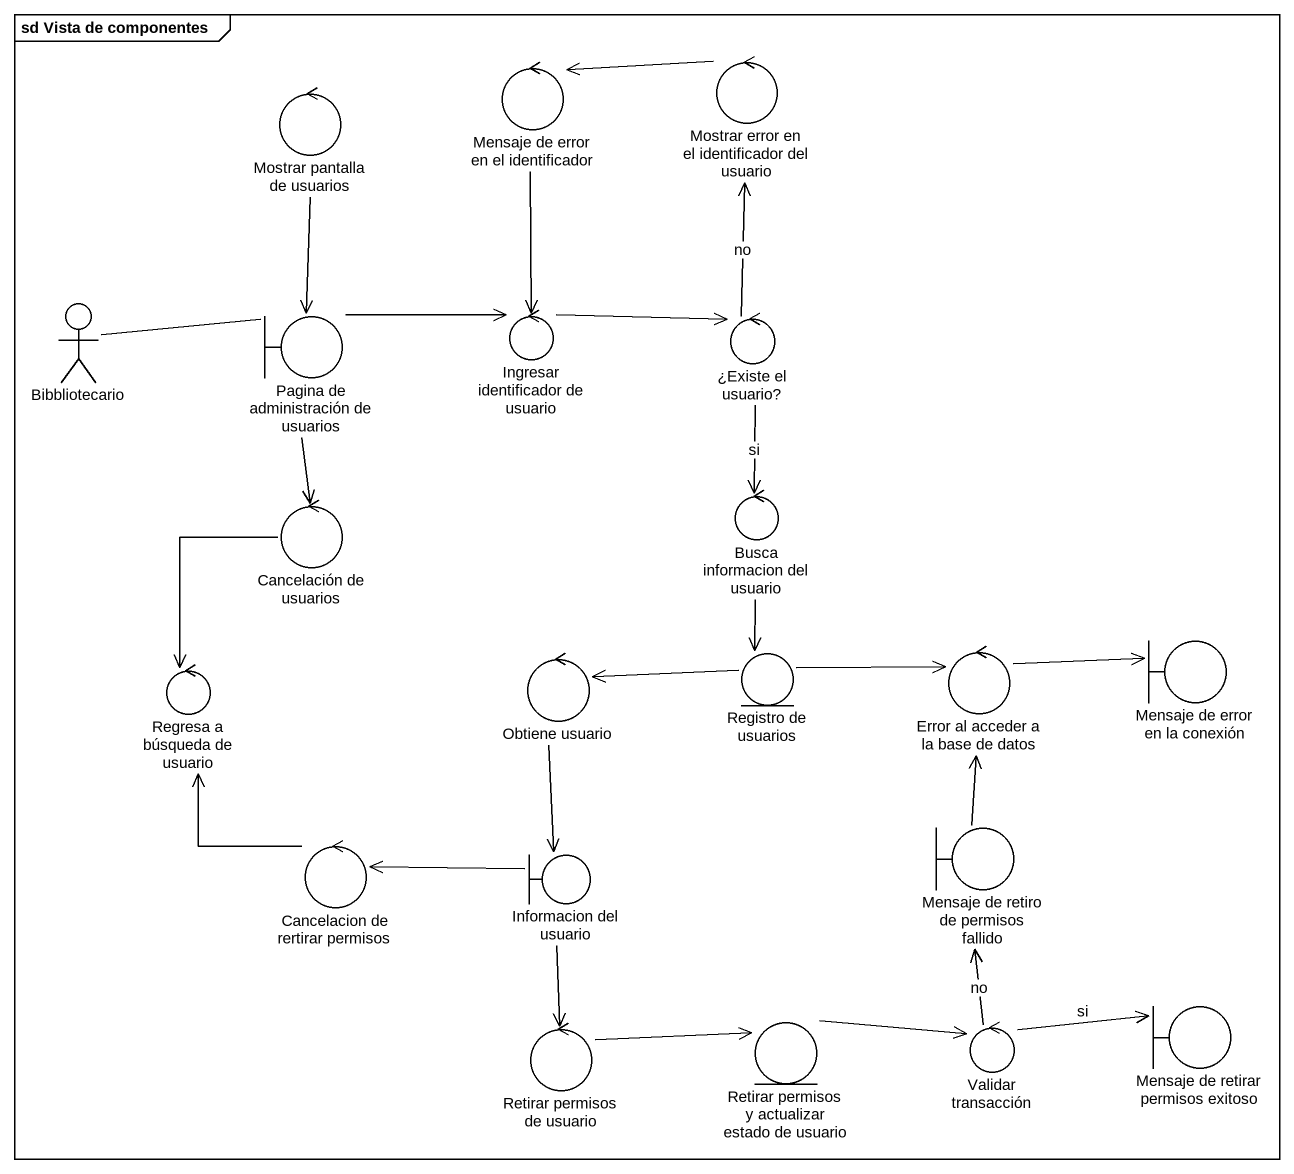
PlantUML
@startuml
mainframe sd Vista de componentes
control "Mostrar pantalla de usuarios" as Mostrar_pantalla_de_usuarios
control "Mensaje de error en el identificador" as Mensaje_de_error_en_el
control "Mostrar error en el identificador del usuario" as Mostrar_error_en_el
actor Bibbliotecario
boundary "Pagina de administración de usuarios" as Pagina_de_administración_de
control "Ingresar identificador de usuario" as Ingresar_identificador_de
control "¿Existe el usuario?" as Existe_el_usuario
control "Cancelación de usuarios" as Cancelación_de_usuarios
control "Busca informacion del usuario" as Busca_informacion_del
control "Regresa a búsqueda de usuario" as Regresa_a_búsqueda_de
control "Obtiene usuario" as Obtiene_usuario
entity "Registro de usuarios" as Registro_de_usuarios
control "Error al acceder a la base de datos" as Error_al_acceder_a_la_base
boundary "Mensaje de error en la conexión" as Mensaje_de_error_en_la
control "Cancelacion de rertirar permisos" as Cancelacion_de_rertirar
boundary "Informacion del usuario" as Informacion_del_usuario
boundary "Mensaje de retiro de permisos fallido" as Mensaje_de_retiro_de
control "Retirar permisos de usuario" as Retirar_permisos_de_usuario
entity "Retirar permisos y actualizar estado de usuario" as Retirar_permisos_y
control "Validar transacción" as Validar_transacción
boundary "Mensaje de retirar permisos exitoso" as Mensaje_de_retirar_permisos
Mostrar_pantalla_de_usuarios --> Pagina_de_administración_de
Mensaje_de_error_en_el --> Ingresar_identificador_de
Mostrar_error_en_el -left-> Mensaje_de_error_en_el
Bibbliotecario -right- Pagina_de_administración_de
Pagina_de_administración_de -right-> Ingresar_identificador_de
Pagina_de_administración_de --> Cancelación_de_usuarios
Ingresar_identificador_de -right-> Existe_el_usuario
Existe_el_usuario -up-> Mostrar_error_en_el : no
Existe_el_usuario --> Busca_informacion_del : si
Cancelación_de_usuarios --> Regresa_a_búsqueda_de
Busca_informacion_del --> Registro_de_usuarios
Obtiene_usuario --> Informacion_del_usuario
Registro_de_usuarios -left-> Obtiene_usuario
Registro_de_usuarios -right-> Error_al_acceder_a_la_base
Error_al_acceder_a_la_base -right-> Mensaje_de_error_en_la
Cancelacion_de_rertirar -up-> Regresa_a_búsqueda_de
Informacion_del_usuario -left-> Cancelacion_de_rertirar
Informacion_del_usuario --> Retirar_permisos_de_usuario
Mensaje_de_retiro_de -up-> Error_al_acceder_a_la_base
Retirar_permisos_de_usuario -right-> Retirar_permisos_y
Retirar_permisos_y -right-> Validar_transacción
Validar_transacción -up-> Mensaje_de_retiro_de : no
Validar_transacción -right-> Mensaje_de_retirar_permisos : si
@enduml
